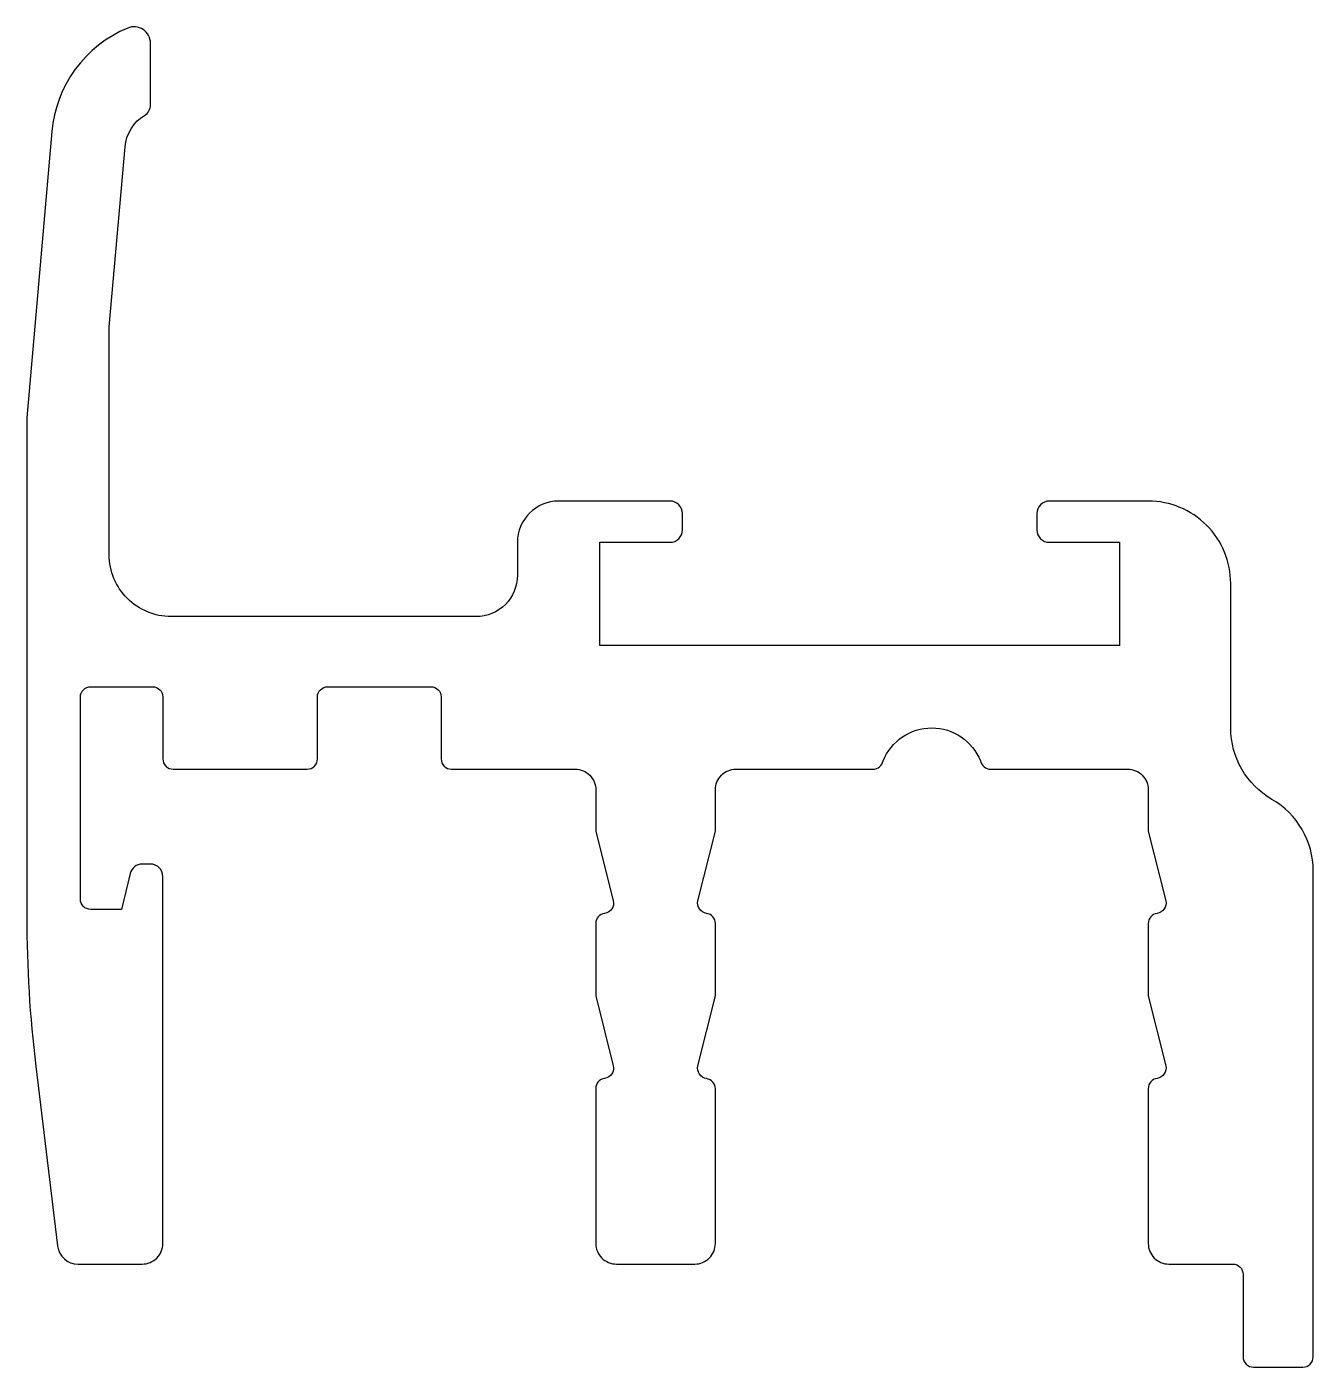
# Model space of a CAD drawing. Extents: x 160.4 to 191.6, y 205.8 to 238.3.
import ezdxf

# ---------------------------------------------------------------- set-up
doc = ezdxf.new("R2010")
doc.units = 0
doc.layers.add('ANA', color=220, linetype='CONTINUOUS')

msp = doc.modelspace()

# ---------------------------------------------------------------- linework, layer by layer
at = {"layer": 'ANA', "color": 7}
msp.add_lwpolyline([(174.193, 216.604), (174.193, 214.849), (174.616, 213.159, -0.445051), (174.408, 212.851, 0.373535), (174.193, 212.604), (174.193, 208.849, 0.414214), (174.693, 208.349), (176.593, 208.349, 0.414214), (177.093, 208.849), (177.093, 212.599, 0.374223), (176.878, 212.846, -0.445774), (176.67, 213.155), (177.093, 214.849), (177.093, 216.604, 0.373535), (176.878, 216.851, -0.445051), (176.671, 217.159), (177.093, 218.849), (177.093, 219.849, -0.414214), (177.593, 220.349), (180.919, 220.349, 0.356394), (181.163, 220.549, -0.678083), (183.523, 220.549, 0.356394), (183.768, 220.349), (187.093, 220.349, -0.414214), (187.593, 219.849), (187.593, 218.849), (188.016, 217.159, -0.445051), (187.808, 216.851, 0.373535), (187.593, 216.604), (187.593, 214.849), (188.016, 213.159, -0.445051), (187.808, 212.851, 0.373535), (187.593, 212.604), (187.593, 208.849, 0.414214), (188.093, 208.349), (189.643, 208.349, -0.414214), (189.893, 208.099), (189.893, 206.099, 0.414214), (190.143, 205.849), (191.343, 205.849, 0.414214), (191.593, 206.099), (191.593, 217.885, 0.267949), (190.593, 219.617, -0.267949), (189.593, 221.349), (189.593, 224.849, 0.414214), (187.593, 226.849), (185.193, 226.849, 0.414214), (184.893, 226.549), (184.893, 226.149, 0.414214), (185.193, 225.849), (186.893, 225.849), (186.893, 223.349), (174.293, 223.349), (174.293, 225.849), (175.993, 225.849, 0.414214), (176.293, 226.149), (176.293, 226.549, 0.414214), (175.993, 226.849), (173.293, 226.849, 0.414214), (172.293, 225.849), (172.293, 225.049, -0.414214), (171.293, 224.049), (163.893, 224.049, -0.414214), (162.393, 225.549), (162.393, 231.073), (162.775, 235.436, -0.238103), (163.25, 236.202, 0.261281), (163.393, 236.458), (163.393, 237.949, 0.534645), (162.84, 238.318, 0.279563), (161.001, 235.808), (160.393, 228.866), (160.393, 216.76, 0.030168), (160.611, 213.149), (161.14, 208.789, 0.379306), (161.636, 208.349), (163.193, 208.349, 0.414214), (163.693, 208.849), (163.693, 217.748, 0.414214), (163.393, 218.048), (163.193, 218.048, 0.346949), (162.902, 217.818), (162.693, 216.948), (161.943, 216.948, -0.414214), (161.693, 217.198), (161.693, 222.099, -0.414214), (161.943, 222.349), (163.443, 222.349, -0.414214), (163.693, 222.099), (163.693, 220.599, 0.414214), (163.943, 220.349), (167.193, 220.349, 0.414214), (167.443, 220.599), (167.443, 222.099, -0.414214), (167.693, 222.349), (170.193, 222.349, -0.414214), (170.443, 222.099), (170.443, 220.599, 0.414214), (170.693, 220.349), (173.693, 220.349, -0.414214), (174.193, 219.849), (174.193, 218.849), (174.616, 217.159, -0.445051), (174.408, 216.851, 0.373535)], format="xyb", close=True, dxfattribs=at)

doc.saveas('drawing.dxf')
